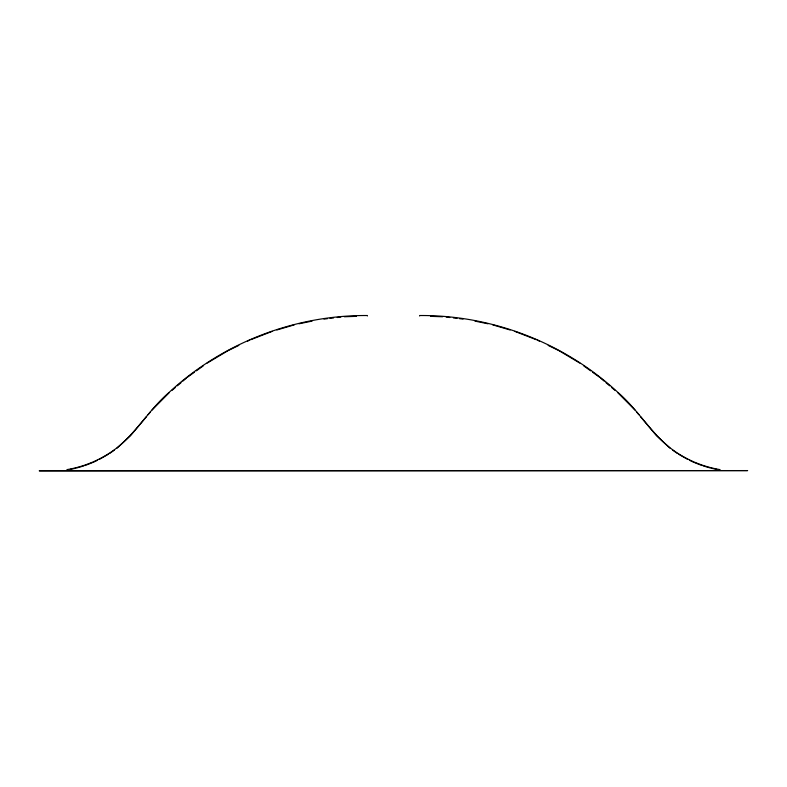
<?xml version="1.0" encoding="UTF-8"?>
<svg xmlns="http://www.w3.org/2000/svg" width="787" height="787" viewBox="0 0 787 787"><rect width="100%" height="100%" fill="white"/><g stroke="black" fill="none" stroke-linecap="round" stroke-linejoin="round"><path stroke-width="1.18" d="M146.579 416.539L130.553 435.654L117.047 448.157M148.133 414.68L150.465 411.906M152.019 410.047L169.057 392.87M171.822 390.519L175.511 387.381M177.35 385.817L181.04 382.679M182.879 381.105L186.558 377.976M187.483 377.189L194.369 372.261M196.337 370.844L203.223 365.916M109.55 453.528L114.233 450.174M207.158 363.102L227.935 350.707L238.815 345.404M108.567 454.119L99.575 459.254M247.511 341.165L249.686 340.102M93.358 462.284L97.499 460.267M250.817 339.659L272.243 331.347M84.77 465.619L92.286 462.697M276.886 329.979L294.299 324.864M77.037 467.891L83.668 465.943M299.011 323.791L312.046 321.116M66.905 469.632C82.064 467.104 96.653 461.448 109.55 453.086C133.829 437.582 147.444 410.952 169.057 392.438C222.387 342.994 294.643 314.967 367.372 315.528L367.372 315.961M70.289 469.377L75.936 468.216M323.969 319.089L327.569 318.656M329.969 318.371L333.58 317.948M337.18 317.515L340.781 317.082M344.401 316.758L356.491 316.335M39.35 470.587L747.65 470.587L39.35 471.019M430.509 316.335L442.599 316.758M446.219 317.082L449.82 317.515M453.42 317.948L457.031 318.371M459.431 318.656L463.031 319.089M474.954 321.116L487.989 323.791M720.095 469.632C704.936 467.104 690.347 461.448 677.45 453.086C653.171 437.582 639.556 410.952 617.943 392.438C564.613 342.994 492.357 314.967 419.628 315.528L419.628 315.961M711.064 468.216L716.711 469.377M492.701 324.864L510.114 329.979M703.332 465.943L709.963 467.891M514.757 331.347L536.183 339.659M694.714 462.697L702.23 465.619M537.314 340.102L539.488 341.165M548.185 345.404L559.065 350.707L579.842 363.102M687.425 459.254L678.433 454.119M689.501 460.267L693.642 462.284M583.777 365.916L590.663 370.844M592.631 372.261L599.517 377.189M672.767 450.174L677.45 453.528M600.442 377.976L604.121 381.105M605.96 382.679L609.65 385.817M611.489 387.381L615.178 390.519M669.953 448.157L656.447 435.654L640.421 416.539M617.943 392.87L634.981 410.047M636.535 411.906L638.867 414.68"/></g></svg>
